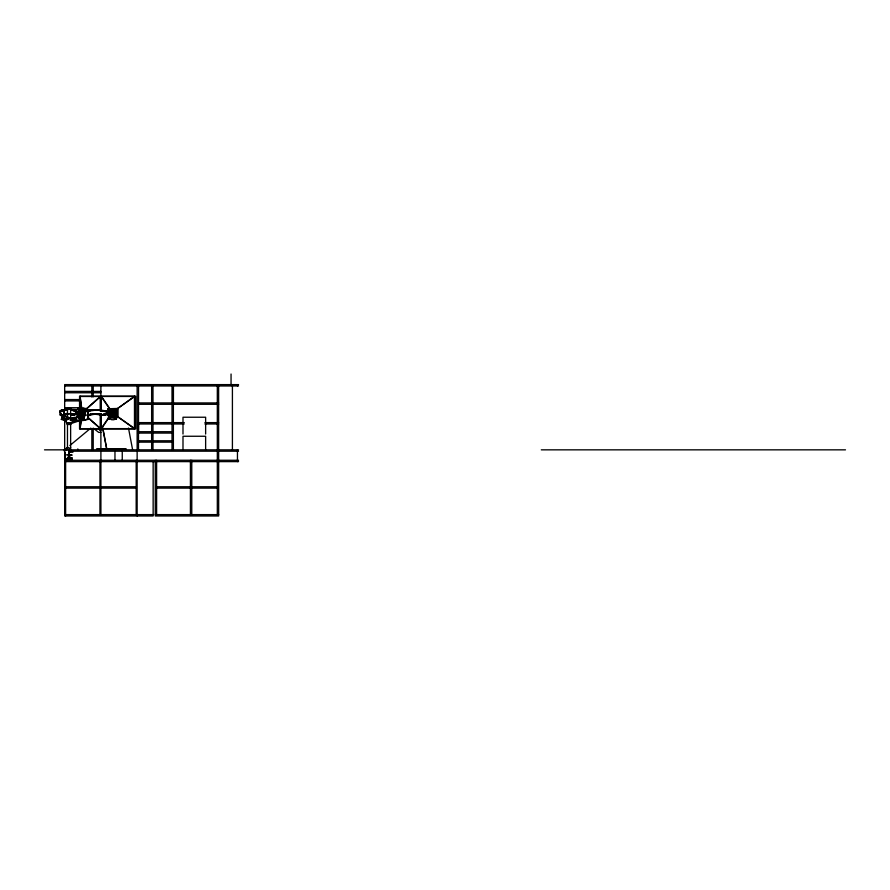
<?xml version="1.0" encoding="UTF-8"?>
<svg xmlns="http://www.w3.org/2000/svg" width="890" height="890" viewBox="0 0 890 890"><rect width="100%" height="100%" fill="white"/><g stroke="black" fill="none" stroke-linecap="round" stroke-linejoin="round"><path stroke-width="1.33" d="M69.32 449.839L69.32 449.161L68.452 458.851M77.864 449.839L77.797 448.938L77.797 449.839M173.383 404.294L173.383 449.839M60.353 411.87C59.764 410.001 64.113 409.411 64.436 410.813M63.935 411.058L63.813 411.87A3.171 1.557 -90 0 0 64.67 414.618M77.786 408.855L78.164 409.623L64.67 409.077M78.565 408.977C79.933 408.899 78.031 408.988 78.298 408.744M78.976 409.889L78.943 410.512A5.974 3.716 -90 0 1 79.31 411.959M79.177 409.901L79.388 410.49L79.143 409.645M79.188 416.954L79.065 416.498A5.974 3.716 -90 0 0 79.444 415.051M84.172 409.445C83.571 406.964 82.781 410.368 83.96 409.089M84.016 410.512A5.974 3.716 -90 0 0 83.638 415.051A5.974 3.716 -90 0 1 83.883 410.512L83.037 409.144L83.682 408.299M83.793 409.623L84.472 408.744M84.061 410.334L83.716 409.522M84.328 409.033L84.35 415.519M84.539 409.033L84.272 409.3M108.58 411.859L108.947 408.766L116.457 408.799L116.59 418.712C110.16 422.183 108.992 416.331 107.968 418.778M108.202 410.056C108.469 407.82 107.968 410.512 109.225 409.611M108.847 418.778L108.458 417.866M109.414 417.966L109.281 416.898A5.974 4.539 -90 0 0 109.882 413.917M109.303 417.265L109.381 416.898A5.974 4.539 -90 0 0 109.993 413.917M115.778 409.556C113.208 408.799 117.157 410.101 116.112 409.389M115.889 418.667C116.735 417.243 113.931 420.191 115.389 417.265M115.478 417.455L115.322 416.898A5.974 4.539 -90 0 1 115.322 410.924L114.699 409.856M114.832 419.023L115.778 418.267L114.565 417.888M90.535 410.457L87.865 411.058L87.698 412.159A3.171 2.414 -90 0 0 88.9 414.907M80.556 413.327L80.823 413.939M80.556 413.672L80.823 413.071M103.273 410.679L102.339 410.679L103.919 410.624M88.299 415.207C89.189 423.807 74.882 418.611 69.965 423.228L78.921 419.98L82.87 419.234L85.663 419.724M87.999 419.424L88.555 415.207L88.088 419.435L80.055 420.614L71.979 423.228L66.839 423.362M81.268 419.112L79.966 428.657L100.681 428.657L87.81 417.265M80.1 428.924L81.402 419.379M76.629 414.529L76.262 414.039M75.984 413.984L77.619 414.451M83.749 414.339L83.738 413.071L83.96 414.339L85.162 414.339M83.515 411.08L83.682 412.337L83.96 411.08L85.162 411.08M66.605 409.422L60.209 410.768L60.097 411.87A3.171 1.557 -90 0 0 60.887 414.618M67.384 414.095L64.525 414.462A2.993 1.469 -90 0 1 63.846 411.102L65.115 409.99L63.513 410.29M70.477 418.712L69.754 418.111M77.697 408.644L77.853 409.556M78.765 409.166L78.687 408.521M78.898 409.967L79.266 409.289M78.898 416.665L78.943 416.498A5.974 3.716 -90 0 0 79.31 415.051M82.414 414.684L82.414 412.326M83.96 418.155C82.536 415.33 72.513 419.969 83.827 417.644M84.049 418.367L83.682 417.366L83.026 418.033L83.793 418.678L79.755 418.2L83.56 417.176M112.196 413.794L112.763 413.26M64.781 414.718L64.837 414.495A1.947 0.957 -90 0 0 65.07 414.295M109.359 418.667L108.936 414.306M113.753 414.695L113.753 413.127M114.565 409.934L115.934 409.155M116.056 418.278C116.546 418.144 116.712 419.112 115.199 418.011M84.995 411.269L84.873 412.159A3.171 2.414 -90 0 0 84.951 412.982L85.017 413.272M89.912 410.457L87.643 411.336A3.171 2.414 -90 0 0 88.766 414.907L90.736 414.495L89.067 414.874M80.412 413.327L81.057 412.838M81.691 414.339L81.78 411.959L77.052 412.059M78.598 408.744L78.442 416.932M78.943 409.789L79.088 409.189M79.777 412.326L79.978 411.903A2.27 1.402 -90 0 1 81.969 411.903L82.169 412.326M83.271 409.522L83.927 409.2M82.169 414.684L81.969 415.107A2.27 1.402 -90 0 1 79.978 415.107L79.777 414.295A2.715 1.691 -90 0 0 81.413 416.22M109.003 414.251L107.913 414.651M109.581 414.273L108.625 415.051M112.73 414.139L111.695 414.273M108.046 408.911L108.046 409.856M108.747 411.859L108.747 409.111L109.348 409.222M108.713 409.611L108.079 409.267L108.747 409.267M108.502 418.011L108.079 418.556L108.713 418.667M113.542 415.096L113.152 415.519A2.27 1.724 -90 0 1 110.716 415.519L110.471 415.096M115.422 417.799L114.576 418.445L115.422 419.09M80.467 413.171L81.101 413.116M89.445 414.784L90.268 414.139A1.947 1.48 -90 0 1 89.645 414.896L89.345 415.063M107.979 418.589L101.115 428.624L134.802 428.624L117.636 416.631L117.636 408.454L134.802 396.451L101.115 396.451L109.503 408.721L117.914 408.721M108.157 418.856L101.304 428.902L101.304 413.906M113.052 414.929L113.152 412.459L107.879 412.459L113.542 412.738M61.544 419.435C63.179 418.311 66.717 420.67 66.661 422.939L68.096 422.939M60.642 410.935L63.757 410.613L62.6 410.935M78.765 408.388L78.654 416.932M112.262 413.338C111.784 416.142 113.987 412.37 112.774 413.917M89.59 414.784L93.061 413.839M107.846 408.911L108.658 409.066M115.033 408.799L115.389 410.557M116.178 409.7L115.522 409.044M115.033 417.866L114.843 418.778M77.586 414.684L78.431 414.339M81.646 408.744L79.966 396.473L100.681 396.473L86.82 408.744L81.235 408.477L86.742 408.477L100.592 396.206L100.592 411.202M63.735 414.773L63.924 414.607A1.947 0.957 -90 0 0 64.124 414.295M64.87 414.607L64.481 414.618A3.171 1.557 -90 0 1 63.757 411.058M71.823 420.125L71.856 420.102A10.78 8.889 90 0 1 76.34 418.923M67.807 447.236L64.67 449.839L64.67 419.947M69.887 445.501L90.802 428.123M112.897 415.051L113.286 412.37A2.27 1.724 -90 0 0 110.861 412.315M109.503 408.721L117.758 408.454L134.635 396.184L134.635 428.902L117.636 416.631M79.11 409.522L83.894 409.189M79.232 409.522L79.688 409.522A5.974 3.716 -90 0 0 83.393 409.522M83.972 418.033L83.549 417.388L83.282 418.211M70.755 418.767L69.487 417.621M69.398 449.428L68.018 458.94M65.259 454.868L69.153 454.868M79.444 418.033L83.994 417.666M63.88 410.924L65.026 410.29M108.402 415.096L108.98 414.929M65.037 414.495L63.602 412.081L63.68 413.561M109.481 409.934L115.578 409.856L115.8 417.265L115.044 418.267L109.359 417.777M72.557 419.78C87.231 416.809 58.862 423.251 75.839 418.701M80.656 412.927L81.58 413.505L80.545 413.972M81.101 413.895L80.467 413.839L81.057 414.173M134.724 397.085L135.091 427.445L135.091 396.907M70.388 418.589L67.384 419.19M63.246 417.366L64.581 417.366M73.436 421.971L74.337 421.615M75.939 419.88L73.748 420.547M68.285 458.94L69.153 455.28L71.945 455.28M68.285 418.701L67.874 419.123M63.902 410.924L65.727 410.168M84.995 411.113L85.663 411.291M87.52 411.091L89.501 410.691M68.541 418.567L85.095 415.841M75.661 421.126L78.287 420.403M64.258 414.273L63.435 414.384M64.703 414.584L67.217 413.917M72.479 417.911L74.337 417.41M63.045 410.112L60.209 410.768M65.582 410.346L68.052 409.589M87.843 411.213L97.611 409.889L106.8 411.458A2.715 2.069 -90 0 1 104.798 414.885L96.932 413.794M64.314 411.18L64.314 410.168L60.264 410.902L61.065 411.002M77.708 408.332L77.708 409.623M83.827 408.577L83.849 409.522M87.242 411.102L87.765 410.757M89.935 410.635L90.658 410.279L89.846 410.457M109.615 409.856L110.138 409.934A5.974 4.539 -90 0 0 114.677 409.934M88.744 414.651L91.036 414.384L89.612 414.673M91.036 414.384L90.758 414.673M89.078 414.874L96.932 413.972M79.955 419.98L82.614 419.524M108.413 417.777L107.768 418.778L109.025 419.079M116.145 419.079L116.145 408.755M65.393 413.85L67.206 413.55M67.362 413.55L65.07 414.718L59.997 414.773M87.376 411.113L85.93 411.314M76.484 416.876L80.879 416.186M87.721 410.457L97.31 409.878M87.854 410.635C88.143 408.009 112.607 411.391 107.201 411.836M88.366 410.635L94.129 409.878M88.344 410.457L89.478 410.457M68.163 418.011L67.495 418.2L68.007 418.623M62.678 410.969L60.531 411.024M64.425 409.767L66.761 409.6M82.614 416.053L84.661 415.908M76.228 414.239L76.863 413.049M108.847 414.84L108.346 415.096M92.949 413.839L97.055 413.794M238.553 384.614L64.67 384.614L64.67 410.435M64.67 385.971L238.553 385.971M64.67 391.411L91.848 391.411M92.849 391.411L100.904 391.411M64.67 392.768L91.848 392.768M92.849 392.768L100.904 392.768M64.67 399.566L79.611 399.566M64.67 400.923L79.611 400.923M138.551 402.936L218.629 402.936M138.551 404.294L218.629 404.294M64.67 407.72L79.611 407.72M78.676 408.343L85.073 408.699M72.079 410.212L73.759 410.512M60.665 410.39L63.824 410.39M72.057 410.39L74.015 410.78M72.591 410.334L73.703 410.601M84.917 410.679L88.088 410.679M75.083 410.935L76.418 411.102M75.049 411.069L76.829 411.48L75.105 411.547M82.547 411.08L83.749 411.08M104.152 411.202L105.287 411.391M98.189 414.206L104.23 414.94A2.904 2.203 -90 0 0 107.045 411.414L106.11 411.414M104.175 411.358L105.031 411.469M106.767 411.358L105.977 411.469M76.662 412.059L81.68 412.059L81.869 413.505M83.749 411.981L84.194 411.08M82.547 412.326L80.779 412.326A1.179 0.923 -90 0 0 79.866 413.705A1.179 0.923 -90 0 0 81.09 414.607A1.179 0.923 -90 0 0 81.58 412.916L81.491 412.782M76.039 412.593L76.941 412.593M76.039 412.693L80.145 412.782M112.307 412.738L113.82 412.738M106.188 412.882L108.536 412.882M76.039 413.049L78.698 413.049M106.444 413.005L108.836 413.005M83.526 413.338L84.183 413.338M106.444 413.194L111.773 413.194M75.06 413.772L76.707 413.772M75.205 414.061L75.984 414.061M75.327 413.049L75.327 414.173L76.039 414.262M76.852 414.184L78.064 414.184M78.554 414.184L79.488 414.184M108.591 414.184L106.867 414.239M74.437 414.473L71.411 414.584A2.715 1.335 -90 0 0 72.079 414.228M106.544 414.295L108.224 414.295A1.179 0.768 -90 0 0 109.704 414.217M106.911 414.473L107.868 414.473M108.18 414.595L111.15 414.595L111.15 413.194M73.18 414.228A2.715 1.335 -90 0 1 72.513 414.595L73.781 414.773A2.904 1.424 -90 0 0 74.493 414.384M82.547 414.684L76.484 414.54M101.527 414.762L104.119 414.762M59.997 414.918L64.414 414.918M84.339 415.207L90.346 414.896A1.947 1.48 -90 0 0 90.891 414.184M104.497 414.084A2.715 2.069 -90 0 1 103.04 414.885L103.974 415.063A2.904 2.203 -90 0 0 105.532 414.206M107.701 415.096L113.82 415.096M60.754 415.552L64.57 415.552L68.33 417.121M79.577 417.855L83.738 417.855M79.866 418.667L83.582 418.678M184.297 422.617L138.551 422.617L138.495 431.717L151.634 431.717M204.934 422.617L218.629 422.617M68.63 422.939L69.198 422.939M66.883 423.073L68.096 423.073M68.63 423.073L69.198 423.073M138.551 423.974L184.208 423.974M204.9 423.974L218.629 423.974M67.017 424.497L70.989 424.497M99.547 430.226L100.904 430.226L98.979 428.735M152.991 431.717L172.015 431.717M100.904 432.384L98.679 432.384L93.205 428.146L93.205 449.839M138.495 433.085L151.634 433.085M152.991 433.085L172.015 433.085M138.495 440.784L151.634 440.784M152.991 440.784L172.015 440.784M138.495 442.141L151.634 442.141M152.991 442.141L172.015 442.141M67.195 448.026L70.9 448.026M44.5 449.839L238.553 449.839M541.287 449.839L845.5 449.839M68.708 451.197L238.553 451.197M68.83 451.653L73.036 451.653M69.298 451.92L73.036 451.92M69.164 452.376L70.01 452.376M68.13 454.868L71.945 454.868M69.042 456.904L70.132 456.904M67.951 457.727L72.29 457.727L72.29 459.351L66.171 459.351M64.481 449.839L65.359 458.773L68.552 458.94M64.67 460.264L238.553 460.264M64.67 461.621L238.553 461.621M65.626 486.763L136.181 486.763M156.618 486.763L217.316 486.763M65.626 488.12L136.181 488.12M156.618 488.12L217.316 488.12M64.67 514.62L153.147 514.62M155.261 514.62L218.673 514.62M64.558 418.089L63.223 417.521M109.27 414.851L108.224 414.695M76.54 414.295L78.064 414.484M62.945 419.168C57.06 418.945 66.973 419.958 66.661 422.939M94.34 413.972L104.23 414.94L97.055 414.15L88.833 414.751A2.993 2.27 -90 0 1 87.776 411.391M94.229 414.15L101.527 414.963A2.904 2.203 -90 0 0 103.652 414.206M108.024 414.695L107.278 414.629M109.159 414.807L111.15 415.096M69.787 413.683L74.882 414.584A2.715 1.335 -90 0 0 76.173 411.18L70.232 409.6M69.943 413.872L74.671 414.673A2.904 1.424 -90 0 0 76.418 411.124M66.16 413.872L68.719 414.095M94.229 413.794L96.988 414.061M70.388 409.422L76.373 410.913M107.123 414.217L107.879 414.317M75.06 413.85L76.084 413.972M77.964 414.44L79.488 414.684M61.321 415.552L64.903 416.286L68.352 418.712M107.301 414.595L106.199 414.339M69.787 413.505L74.593 414.651L70.889 414.673A2.904 1.424 -90 0 0 71.968 414.384M66.16 413.505L68.719 413.917M103.107 428.668L103.006 428.624M115.455 408.988L115.199 409.823M110.004 409.856L109.381 410.924A5.974 4.539 -90 0 1 109.837 412.37M98.3 414.206L102.216 414.874A2.715 2.069 -90 0 0 103.674 414.084M114.699 417.966L115.533 418.122M108.413 419.112L107.846 418.912M102.35 410.49L103.04 410.624M100.414 410.312L102.094 410.624M100.514 410.49L102.183 410.802M76.763 414.117L79.666 414.684M108.246 414.251L111.372 415.096M84.639 408.343L84.928 414.339M83.438 408.299L83.972 408.977M108.814 414.573L110.449 414.94L110.449 413.461L108.814 413.461L108.836 414.629L107.89 415.096M71.845 420.269L71.879 420.28A10.78 8.889 -90 0 0 76.362 419.101M104.397 411.224L106.5 411.703M108.079 414.384L108.313 414.384M74.96 414.117L77.018 414.684M77.196 414.684L76.974 413.049M108.135 415.096L105.966 414.317M65.582 458.94L64.291 449.55L70.978 449.839M79.455 418.178L83.738 417.555M108.491 414.495L108.58 418.712M109.481 417.888L110.138 417.888A5.974 4.539 -90 0 1 114.677 417.888M86.82 408.744L86.408 411.202M87.732 417.532L100.592 428.924L100.592 413.928M88.855 415.063L87.431 412.37L87.943 414.54M66.216 418.701C63.468 417.822 68.274 422.149 66.227 418.812M112.963 413.438L112.863 413.338A1.179 0.768 -90 0 1 112.685 414.929A1.179 0.768 -90 0 1 111.639 414.506A1.179 0.768 -90 0 1 111.929 412.893M109.692 408.454L101.304 396.184L101.304 411.18M78.187 411.87L78.565 412.704M61.032 414.251L60.253 412.081L60.854 414.773M113.397 412.738L113.152 412.315A2.27 1.724 -90 0 0 110.716 412.315M108.613 418.901L108.691 418.267M79.955 414.684L80.156 415.107A2.27 1.402 -90 0 0 82.147 415.107L82.147 411.903A2.27 1.402 -90 0 0 80.156 411.903L77.897 412.326A1.179 0.923 -90 0 0 77.441 412.482M78.409 412.059L78.687 412.704M110.349 414.518L110.861 415.519A2.27 1.724 -90 0 0 113.297 415.519M106.9 411.224L107.067 412.882M128.483 428.057L132.543 449.406M102.84 428.057L106.655 448.304M102.684 428.079L106.733 449.417M80.1 396.206L81.78 408.477M65.259 455.28L65.46 457.471M76.24 411.102L76.34 412.593M79.021 417.043L79.065 410.512A5.974 3.716 -90 0 1 79.444 411.959M69.342 449.161L69.42 449.839M237.452 384.614L237.452 385.971M237.452 449.839L237.452 461.621M232.412 385.971L232.412 449.839M231.055 374.022L231.055 384.647M218.629 384.614L218.673 515.978L155.261 515.978L155.261 460.264M217.316 385.971L217.316 402.936M217.316 404.294L217.316 422.617M217.316 423.974L217.316 449.839M217.316 451.197L217.316 514.62M205.635 434.053L205.635 417.232L182.995 417.232L182.995 434.053M205.635 449.839L205.635 436.256L182.995 436.256L182.995 449.839M191.773 460.264L191.773 514.62M190.416 460.264L190.416 514.62M172.015 385.971L172.015 402.936M172.015 404.294L172.015 422.617M172.015 423.974L172.015 449.839M156.618 460.264L156.618 514.62M153.147 461.621L153.147 515.978L64.67 515.978L64.67 452.498M152.991 385.971L152.991 402.936M152.991 404.294L152.991 422.617M152.991 423.974L152.991 449.839M151.634 385.971L151.634 402.936M151.634 404.294L151.634 422.617M151.634 423.974L151.634 449.839M138.551 384.614L138.495 449.839M137.138 515.978L137.138 384.614L137.093 385.971M136.181 460.264L136.181 514.62M134.512 396.184L134.512 428.902M122.253 451.197L122.253 460.264M117.758 408.454L117.758 416.631M114.966 451.197L114.966 460.264M110.95 413.194L110.95 415.096M110.694 413.194L110.694 415.096M109.192 414.584L109.192 417.265M103.974 415.063L103.974 414.874A2.715 2.069 -90 0 0 105.432 414.084M100.904 385.971L100.826 411.18M100.826 413.906L100.904 448.493M100.904 451.119L100.904 460.108M100.904 461.621L100.904 514.62M100.27 396.206L100.27 411.202M100.27 413.928L100.27 428.924M99.947 460.264L99.947 514.62M93.205 385.971L93.205 396.84M91.848 385.971L91.848 396.984M91.848 428.591L91.848 449.839M86.742 408.477L86.742 411.202M80.1 400.3L80.1 408.477M80.1 419.379L80.1 424.83M79.555 408.477L79.555 396.206L135.669 396.184L135.669 428.902L79.555 428.924L79.555 420.748M79.199 412.782L79.199 414.684M78.921 412.782L78.921 414.684M78.331 414.929L78.331 416.642M77.141 413.049L77.141 414.384M76.54 413.049L76.696 414.684M73.781 414.773L73.781 414.584A2.715 1.335 -90 0 0 74.449 414.228M71.289 457.727L71.289 459.351M71.089 457.727L71.089 459.351M70.633 419.324L70.633 408.388L67.473 408.388L67.473 419.324M70.633 423.418L70.633 448.026M70.054 457.727L70.054 459.351M69.465 457.727L69.465 459.351M67.473 423.418L67.473 448.026M65.626 460.264L65.626 515.978M64.67 413.739L64.67 416.52M63.368 410.168L63.368 411.18M104.597 414.206A2.904 2.203 -90 0 1 103.04 415.063M104.519 411.069A1.135 0.857 -90 0 1 105.042 411.592M61.087 414.462A2.993 1.469 -90 0 1 60.398 411.102A3.171 1.557 -90 0 0 61.065 414.618M73.225 414.384A2.904 1.424 -90 0 1 72.513 414.773M77.897 414.684A1.179 0.923 -90 0 1 77.252 414.339M78.698 414.339A1.179 0.923 -90 0 1 77.386 414.339M77.586 412.482A1.179 0.923 -90 0 1 78.042 412.326M79.777 412.804A2.715 1.691 -90 0 1 82.436 411.347A2.715 1.691 -90 0 1 82.258 415.853M80.923 414.684A1.179 0.923 -90 0 1 80 413.505A1.179 0.923 -90 0 1 80.923 412.326M82.37 416.887A5.974 3.716 -90 0 1 83.271 417.488M79.555 417.488A5.974 3.716 -90 0 1 81.413 416.687M78.865 414.339A1.179 0.923 -90 0 1 78.209 414.684M81.257 414.339A1.179 0.923 -90 0 1 80.612 414.684M110.516 412.56A2.715 2.058 -90 0 1 113.753 411.992A2.715 2.058 -90 0 1 113.33 416.264A2.715 2.058 -90 0 1 110.304 414.618M112.474 415.096A1.179 0.768 -90 0 1 112.285 412.771M109.281 410.924A5.974 4.539 -90 0 1 109.726 412.37M108.791 415.096A1.179 0.768 -90 0 1 108.046 414.217M109.915 414.217A1.179 0.768 -90 0 1 109.17 415.096M112.841 414.217A1.179 0.768 -90 0 1 112.096 415.096M66.694 418.656A10.78 3.493 -90 0 1 67.151 418.867M67.084 419.757A10.78 3.493 -90 0 1 66.639 419.368M66.16 448.438L66.16 449.839L66.16 448.438M173.383 385.971L173.383 402.936L173.383 385.971M61.644 417.31C64.291 420.414 64.914 415.541 61.644 417.31M83.282 410.056L83.349 410.045M109.492 410.468L109.937 410.813L109.492 410.468M109.492 417.176L109.937 417.51L109.492 417.176M114.588 410.468L115.033 410.813L114.588 410.468M114.588 417.176L115.033 417.51L114.588 417.176M126.169 449.105L96.487 449.105L126.169 449.194M85.017 413.049L84.928 412.37L84.962 413.049"/></g></svg>
